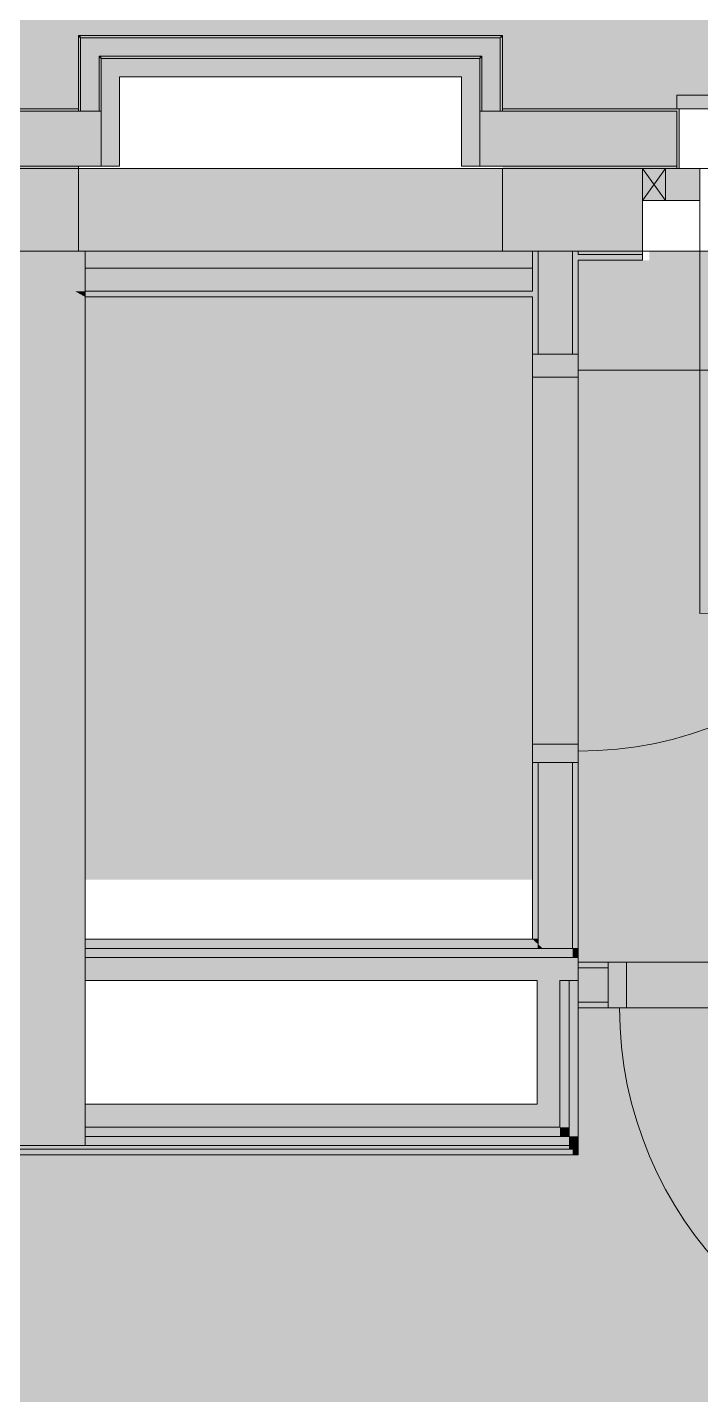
# Model space of a CAD drawing. Header units: metres. Extents: x -3.9 to 83, y -38 to 6.2.
# Drawn here: x 41.742 to 43.21, y -29.143 to -26.163 of the extents above; entities that cross this region are included whole.
import ezdxf

# ---------------------------------------------------------------- set-up
doc = ezdxf.new("R2010")
doc.units = ezdxf.units.M
doc.header["$MEASUREMENT"] = 0
doc.set_wipeout_variables(frame=1)
for name, pattern in [('Schnittlinie', [0.006, 0.003, -0.0015, 0, -0.0015]), ('Untersicht 1_1', [0.075, 0.025, -0.05]), ('Wipeout_Contour', [1, 0, -1])]:
    doc.linetypes.add(name, pattern=pattern)
for name, color, linetype in [('0._Erdgeschoß PP Icon_1_0', 7, 'Continuous'), ('0._Erdgeschoß PP Icon_1_110 Wand Aussen', 7, 'Continuous'), ('0._Erdgeschoß PP Icon_1_112 Wand Aussen - Schachtwände', 7, 'Continuous'), ('0._Erdgeschoß PP Icon_1_120 Wand Innen tragend', 7, 'Continuous'), ('0._Erdgeschoß PP Icon_1_130 Wand Innen', 7, 'Continuous'), ('0._Erdgeschoß PP Icon_1_135 Wand Vorsatzschale', 7, 'Continuous'), ('0._Erdgeschoß PP Icon_1_170 Schachtwände', 7, 'Continuous'), ('0._Erdgeschoß PP Icon_1_810 Raum', 7, 'Continuous')]:
    doc.layers.add(name, color=color, linetype=linetype)

msp = doc.modelspace()

# ---------------------------------------------------------------- wipeouts: each hides what was drawn before it
at = {"color": 254, "linetype": 'Wipeout_Contour', "lineweight": 0, "ltscale": 193.488375}
msp.add_wipeout([(28.2051, 3.5109), (28.2051, -37.8391), (52.5858, -37.8391), (52.5858, 3.5109)], dxfattribs=at).dxf.layer = '0._Erdgeschoß PP Icon_1_0'

# ---------------------------------------------------------------- next in the draw order: hatches: boundary and pattern name
at = {"layer": '0._Erdgeschoß PP Icon_1_110 Wand Aussen', "linetype": 'Continuous', "lineweight": 0, "true_color": 0x000000}
for points in [[(41.8534, -26.3404), (41.6884, -26.3404), (41.6884, -26.3454), (41.8534, -26.3454)], [(41.8534, -26.3454), (41.6884, -26.3454), (41.6884, -26.4654), (41.8534, -26.4654)], [(41.8584, -26.4654), (41.8584, -26.3454), (41.8534, -26.3454), (41.8534, -26.4654)], [(41.8984, -26.4654), (41.8984, -26.3454), (41.8584, -26.3454), (41.8584, -26.4654)], [(41.9034, -26.4654), (41.9034, -26.3454), (41.8984, -26.3454), (41.8984, -26.4654)], [(42.7284, -26.3454), (42.7284, -26.4654), (42.7334, -26.4654), (42.7334, -26.3454)], [(42.7334, -26.3454), (42.7334, -26.4654), (42.7734, -26.4654), (42.7734, -26.3454)], [(42.7734, -26.3454), (42.7734, -26.4654), (42.7784, -26.4654), (42.7784, -26.3454)], [(43.1584, -26.3404), (42.7784, -26.3404), (42.7784, -26.3454), (43.1584, -26.3454)], [(42.7784, -26.3454), (42.7784, -26.4654), (43.1584, -26.4654), (43.1584, -26.3454)], [(43.1634, -26.3404), (43.1584, -26.3404), (43.1584, -26.3454), (43.1584, -26.4704), (43.1634, -26.4704)], [(41.8534, -26.4654), (41.6884, -26.4654), (41.6884, -26.4704), (41.8534, -26.4704)], [(42.7784, -26.4704), (43.0834, -26.4704), (43.1584, -26.4704), (43.1584, -26.4654), (42.7784, -26.4654)], [(41.8534, -26.4704), (41.6884, -26.4704), (41.6884, -26.6504), (41.8534, -26.6504)], [(41.8534, -26.6504), (42.7784, -26.6504), (42.7784, -26.4704), (41.8534, -26.4704)], [(42.7784, -26.4704), (42.7784, -26.6504), (43.0834, -26.6504), (43.0834, -26.5404), (43.0834, -26.4704)], [(43.1334, -26.4704), (43.0834, -26.4704), (43.0834, -26.5404), (43.1334, -26.5404)]]:
    msp.add_hatch(color=18, dxfattribs=at).paths.add_polyline_path(points)
at = {"layer": '0._Erdgeschoß PP Icon_1_110 Wand Aussen', "linetype": 'Continuous', "lineweight": 0, "true_color": 0xffffff}
msp.add_hatch(color=7, dxfattribs=at).paths.add_polyline_path([(43.1334, -26.5404), (43.2084, -26.5404), (43.2084, -26.4704), (43.1334, -26.4704)])
at = {"layer": '0._Erdgeschoß PP Icon_1_112 Wand Aussen - Schachtwände', "linetype": 'Continuous', "lineweight": 0, "true_color": 0x000000}
for points in [[(41.8584, -26.1854), (41.8534, -26.1804), (41.8534, -26.1854)], [(41.8584, -26.1804), (41.8534, -26.1804), (41.8584, -26.1854)], [(41.8584, -26.3454), (41.8584, -26.1854), (41.8534, -26.1854), (41.8534, -26.3454)], [(41.8584, -26.1804), (41.8584, -26.1854), (42.7734, -26.1854), (42.7734, -26.1804)], [(41.8984, -26.2254), (41.8584, -26.1854), (41.8584, -26.2254)], [(41.8984, -26.1854), (41.8584, -26.1854), (41.8984, -26.2254)], [(41.8984, -26.1854), (41.8984, -26.2254), (42.7334, -26.2254), (42.7334, -26.1854)], [(42.7334, -26.2254), (42.7734, -26.2254), (42.7734, -26.1854)], [(42.7334, -26.1854), (42.7334, -26.2254), (42.7734, -26.1854)], [(42.7734, -26.1854), (42.7784, -26.1854), (42.7784, -26.1804)], [(42.7734, -26.1804), (42.7734, -26.1854), (42.7784, -26.1804)], [(42.7734, -26.1854), (42.7734, -26.3454), (42.7784, -26.3454), (42.7784, -26.1854)], [(41.8984, -26.3454), (41.8984, -26.2254), (41.8584, -26.2254), (41.8584, -26.3454)], [(41.9034, -26.2304), (41.8984, -26.2254), (41.8984, -26.2304)], [(41.9034, -26.2254), (41.8984, -26.2254), (41.9034, -26.2304)], [(41.9034, -26.2304), (42.7284, -26.2304), (42.7284, -26.2254), (41.9034, -26.2254)], [(42.7284, -26.2304), (42.7334, -26.2304), (42.7334, -26.2254)], [(42.7284, -26.2304), (42.7334, -26.2254), (42.7284, -26.2254)], [(42.7334, -26.2254), (42.7334, -26.3454), (42.7734, -26.3454), (42.7734, -26.2254)], [(41.9034, -26.3454), (41.9034, -26.2304), (41.8984, -26.2304), (41.8984, -26.3454)], [(41.9434, -26.2704), (41.9034, -26.2304), (41.9034, -26.2704)], [(41.9434, -26.2304), (41.9034, -26.2304), (41.9434, -26.2704)], [(41.9434, -26.2704), (42.6884, -26.2704), (42.6884, -26.2304), (41.9434, -26.2304)], [(42.6884, -26.2704), (42.7284, -26.2704), (42.7284, -26.2304)], [(42.6884, -26.2704), (42.7284, -26.2304), (42.6884, -26.2304)], [(42.7284, -26.2304), (42.7284, -26.3454), (42.7334, -26.3454), (42.7334, -26.2304)], [(41.9034, -26.2704), (41.9034, -26.4654), (41.9434, -26.4654), (41.9434, -26.2704)], [(42.6884, -26.2704), (42.6884, -26.4654), (42.7284, -26.4654), (42.7284, -26.2704)]]:
    msp.add_hatch(color=18, dxfattribs=at).paths.add_polyline_path(points)
at = {"layer": '0._Erdgeschoß PP Icon_1_120 Wand Innen tragend', "linetype": 'Continuous', "lineweight": 0, "true_color": 0x000000}
for points in [[(41.6884, -26.6504), (41.7559, -26.6879), (41.8684, -26.6879), (41.8684, -26.6504)], [(41.8684, -28.4204), (41.8684, -26.7504), (41.6884, -26.6504), (41.6884, -28.4204)], [(41.8684, -26.6879), (41.7559, -26.6879), (41.8459, -26.7379), (41.8684, -26.7379)], [(41.8459, -26.7379), (41.8684, -26.7504), (41.8684, -26.7379)], [(41.6884, -28.6004), (41.8684, -28.6004), (41.6884, -28.4204)], [(41.6884, -28.4204), (41.8684, -28.6004), (41.8684, -28.4204)]]:
    msp.add_hatch(color=18, dxfattribs=at).paths.add_polyline_path(points)
at = {"layer": '0._Erdgeschoß PP Icon_1_130 Wand Innen', "linetype": 'Continuous', "lineweight": 0, "true_color": 0x000000}
for points in [[(42.8559, -26.6504), (42.8434, -26.6504), (42.8434, -26.8754), (42.8559, -26.8754)], [(42.8559, -26.6504), (42.8559, -26.8754), (42.9309, -26.8754), (42.9309, -26.6504)], [(42.9309, -26.6504), (42.9309, -26.8754), (42.9434, -26.8754), (42.9434, -26.6504)], [(42.9434, -26.6704), (43.0834, -26.6704), (43.0834, -26.6579), (42.9434, -26.6579)], [(42.8434, -28.1504), (42.8559, -28.1504), (42.8559, -27.7654), (42.8434, -27.7654)], [(42.8559, -28.1616), (42.8656, -28.1704), (42.9309, -28.1704), (42.9309, -27.7654), (42.8559, -27.7654)], [(42.9434, -27.7654), (42.9309, -27.7654), (42.9309, -28.1704), (42.9434, -28.1704)], [(42.8559, -28.1704), (42.8656, -28.1704), (42.8559, -28.1616)], [(42.9434, -28.2004), (42.9434, -28.2129), (43.0084, -28.2129), (43.0084, -28.2004)], [(42.9434, -28.2129), (42.9434, -28.2879), (43.0084, -28.2879), (43.0084, -28.2129)], [(43.0084, -28.2879), (42.9434, -28.2879), (42.9434, -28.3004), (43.0084, -28.3004)], [(42.8534, -28.5104), (41.8684, -28.5104), (41.8684, -28.5604), (42.8534, -28.5604)], [(42.8534, -28.5104), (42.9034, -28.5604), (42.9034, -28.5104)], [(42.8534, -28.5604), (42.9034, -28.5604), (42.8534, -28.5104)], [(42.9034, -28.5604), (41.8684, -28.5604), (41.8684, -28.5804), (42.9034, -28.5804)], [(42.9234, -28.5804), (41.8684, -28.5804), (41.8684, -28.6004), (42.9234, -28.6004)], [(42.9034, -28.5604), (42.9234, -28.5804), (42.9234, -28.5604)], [(42.9034, -28.5804), (42.9234, -28.5804), (42.9034, -28.5604)], [(42.9234, -28.5804), (42.9434, -28.6004), (42.9434, -28.5804)], [(42.9234, -28.6004), (42.9434, -28.6004), (42.9234, -28.5804)], [(42.9309, -28.6079), (41.4234, -28.6079), (41.4234, -28.6204), (42.9309, -28.6204)], [(42.9434, -28.6079), (42.9434, -28.6004), (42.9309, -28.6004), (42.9309, -28.6079)], [(42.9309, -28.6079), (42.9434, -28.6204), (42.9434, -28.6079)], [(42.9309, -28.6204), (42.9434, -28.6204), (42.9309, -28.6079)]]:
    msp.add_hatch(color=18, dxfattribs=at).paths.add_polyline_path(points)
at = {"layer": '0._Erdgeschoß PP Icon_1_130 Wand Innen', "linetype": 'Continuous', "lineweight": 0, "true_color": 0xffffff}
for points in [[(43.0834, -26.6504), (42.9434, -26.6504), (42.9434, -26.6579), (43.0834, -26.6579)], [(42.9434, -26.8754), (42.8434, -26.8754), (42.8434, -26.9254), (42.9434, -26.9254)], [(42.8434, -27.7654), (42.9434, -27.7654), (42.9434, -27.7254), (42.8434, -27.7254)], [(43.0084, -28.2004), (43.0084, -28.3004), (43.0484, -28.3004), (43.0484, -28.2004)], [(42.9234, -28.6004), (41.4234, -28.6004), (41.4234, -28.6079), (42.9234, -28.6079)], [(42.9309, -28.6004), (42.9234, -28.6004), (42.9309, -28.6079)], [(42.9234, -28.6079), (42.9309, -28.6079), (42.9234, -28.6004)]]:
    msp.add_hatch(color=7, dxfattribs=at).paths.add_polyline_path(points)
at = {"layer": '0._Erdgeschoß PP Icon_1_130 Wand Innen', "linetype": 'Continuous', "lineweight": 13, "true_color": 0xf9f8f6}
for points in [[(42.9434, -26.8754), (42.8434, -26.8754), (42.8434, -27.7654), (42.9434, -27.7654)], [(43.8984, -28.3004), (43.8984, -28.2004), (43.0084, -28.2004), (43.0084, -28.3004)]]:
    msp.add_hatch(color=7, dxfattribs=at).paths.add_polyline_path(points)
at = {"layer": '0._Erdgeschoß PP Icon_1_135 Wand Vorsatzschale', "linetype": 'Continuous', "lineweight": 0, "true_color": 0x000000}
for points in [[(41.8684, -26.6879), (42.8434, -26.6879), (42.8434, -26.6504), (41.8684, -26.6504)], [(41.8684, -26.7379), (42.8434, -26.7379), (42.8434, -26.6879), (41.8684, -26.6879)], [(41.8684, -26.7504), (42.8434, -26.7504), (42.8434, -26.7379), (41.8684, -26.7379)]]:
    msp.add_hatch(color=18, dxfattribs=at).paths.add_polyline_path(points)
at = {"layer": '0._Erdgeschoß PP Icon_1_170 Schachtwände', "linetype": 'Continuous', "lineweight": 0, "true_color": 0x000000}
for points in [[(42.8559, -28.1616), (42.8434, -28.1504), (41.8684, -28.1504), (41.8684, -28.1704), (42.8559, -28.1704)], [(42.8434, -28.1504), (42.8559, -28.1616), (42.8559, -28.1504)], [(42.8656, -28.1704), (41.8684, -28.1704), (41.8684, -28.1904), (42.8878, -28.1904)], [(42.8878, -28.1904), (41.8684, -28.1904), (41.8684, -28.2404), (42.9434, -28.2404)], [(42.8656, -28.1704), (42.8878, -28.1904), (42.9309, -28.1904), (42.9309, -28.1704)], [(42.8878, -28.1904), (42.9309, -28.2291), (42.9309, -28.1904)], [(42.9309, -28.1704), (42.9309, -28.1904), (42.9434, -28.1904), (42.9434, -28.1704)], [(42.9309, -28.2291), (42.9434, -28.2404), (42.9434, -28.1904), (42.9309, -28.1904)], [(42.9034, -28.5104), (42.9034, -28.2404), (42.8534, -28.2404), (42.8534, -28.5104)], [(42.9234, -28.5604), (42.9234, -28.2404), (42.9034, -28.2404), (42.9034, -28.5604)], [(42.9434, -28.5804), (42.9434, -28.2404), (42.9234, -28.2404), (42.9234, -28.5804)]]:
    msp.add_hatch(color=18, dxfattribs=at).paths.add_polyline_path(points)
at = {"layer": '0._Erdgeschoß PP Icon_1_810 Raum', "linetype": 'Continuous', "lineweight": 0, "true_color": 0x191919}
msp.add_hatch(color=250, dxfattribs=at).paths.add_polyline_path([(44.1534, -26.3404), (44.1534, -25.1104), (43.8834, -25.1104), (43.8834, -23.6604), (42.6634, -23.6604), (42.6634, -25.0704), (42.1634, -25.0704), (42.1634, -24.9104), (39.1134, -24.9104), (39.1134, -25.0704), (38.6134, -25.0704), (38.6134, -23.6604), (37.2534, -23.6604), (37.2534, -23.8454), (37.2534, -26.3404), (39.6934, -26.3404), (39.8734, -26.3404), (39.8734, -26.4304), (41.4934, -26.4304), (41.4934, -26.3404), (41.6734, -26.3404), (41.8534, -26.3404), (41.8534, -26.1804), (42.7634, -26.1804), (42.7634, -26.3404)])
at = {"layer": '0._Erdgeschoß PP Icon_1_810 Raum', "linetype": 'Continuous', "lineweight": 13, "true_color": 0xf9f8f6}
for points in [[(42.9234, -26.8504), (42.9234, -28.2004), (46.6334, -28.2004), (46.6334, -28.0504), (46.8834, -28.0504), (46.8834, -26.6704), (44.4634, -26.6704), (44.2384, -26.6704), (44.2384, -26.6504), (43.0984, -26.6504), (43.0984, -26.6704), (42.9234, -26.6704)], [(42.8434, -28.0204), (42.8434, -26.7204), (41.8534, -26.7204), (41.8534, -28.0204)], [(41.4234, -28.6204), (41.4234, -33.2504), (44.0234, -33.2504), (44.0234, -32.3504), (44.0234, -28.3004), (42.9434, -28.3004), (42.9434, -28.6004), (42.9434, -28.6204)]]:
    msp.add_hatch(color=7, dxfattribs=at).paths.add_polyline_path(points)

# ---------------------------------------------------------------- next in the draw order: linework, layer by layer
at = {"layer": '0._Erdgeschoß PP Icon_1_110 Wand Aussen', "color": 7, "linetype": 'Continuous', "lineweight": 13, "ltscale": 1000}
for p, q in [((44.1584, -26.3104), (43.1584, -26.3104)), ((43.1584, -26.3104), (43.1584, -26.3404)), ((41.8534, -26.3454), (41.6884, -26.3454)), ((43.1584, -26.3454), (42.7784, -26.3454)), ((43.1584, -26.3404), (43.1634, -26.3404)), ((43.1584, -26.3404), (43.1634, -26.3404)), ((43.1584, -26.3454), (43.1584, -26.4704)), ((43.1634, -26.4704), (43.1634, -26.3404)), ((43.1634, -26.4704), (43.1634, -26.3404)), ((41.8534, -26.4654), (41.6884, -26.4654)), ((43.1584, -26.4654), (42.7784, -26.4654)), ((43.1584, -26.4704), (43.0834, -26.4704)), ((43.1334, -26.5404), (43.0834, -26.4704)), ((43.0834, -26.5404), (43.1334, -26.4704)), ((43.1584, -26.4704), (43.0834, -26.4704)), ((43.1584, -26.4704), (43.0834, -26.4704)), ((43.1584, -26.4704), (43.1634, -26.4704))]:
    msp.add_line(p, q, dxfattribs=at)
at = {"layer": '0._Erdgeschoß PP Icon_1_110 Wand Aussen', "color": 7, "linetype": 'Untersicht 1_1', "lineweight": 13, "ltscale": 1000}
for p, q in [((44.1534, -26.3404), (43.1634, -26.3404)), ((44.2334, -26.6504), (43.0834, -26.6504))]:
    msp.add_line(p, q, dxfattribs=at)
at = {"layer": '0._Erdgeschoß PP Icon_1_110 Wand Aussen', "color": 7, "linetype": 'Continuous', "lineweight": 18, "ltscale": 1000}
for p, q in [((41.8534, -26.4704), (41.6884, -26.4704)), ((43.0834, -26.4704), (42.7784, -26.4704)), ((43.0834, -26.4704), (43.0834, -26.5404)), ((43.0834, -26.4704), (43.0834, -26.5404)), ((43.0834, -26.4704), (43.0834, -26.5404)), ((44.1584, -26.4704), (43.1584, -26.4704)), ((43.0834, -26.5404), (43.0834, -26.6504)), ((43.0834, -26.5404), (43.0834, -26.6504))]:
    msp.add_line(p, q, dxfattribs=at)
at = {"layer": '0._Erdgeschoß PP Icon_1_110 Wand Aussen', "color": 8, "linetype": 'Continuous', "lineweight": 13, "ltscale": 1000}
for p, q in [((43.2084, -26.4704), (43.1334, -26.4704)), ((43.1334, -26.4704), (43.1334, -26.5404)), ((43.2084, -26.5404), (43.2084, -26.4704)), ((43.1334, -26.5404), (43.2084, -26.5404))]:
    msp.add_line(p, q, dxfattribs=at)
at = {"layer": '0._Erdgeschoß PP Icon_1_110 Wand Aussen', "color": 8, "linetype": 'Continuous', "lineweight": 0, "ltscale": 1000}
msp.add_line((43.2084, -26.5404), (43.2084, -27.4404), dxfattribs=at)
at = {"layer": '0._Erdgeschoß PP Icon_1_110 Wand Aussen', "color": 7, "linetype": 'Continuous', "lineweight": 13, "ltscale": 1000, "flags": 128}
for points in [[(41.8534, -26.3404), (41.6884, -26.3404)], [(41.8534, -26.3404), (41.8534, -26.3454)], [(43.1584, -26.3404), (42.7784, -26.3404)], [(42.7784, -26.3404), (42.7784, -26.3454)], [(41.8534, -26.4654), (41.8534, -26.6504)]]:
    msp.add_lwpolyline(points, dxfattribs=at)
at = {"layer": '0._Erdgeschoß PP Icon_1_110 Wand Aussen', "color": 7, "linetype": 'Continuous', "lineweight": 18, "ltscale": 1000, "flags": 128}
for points in [[(42.7784, -26.4704), (41.8534, -26.4704)], [(41.8534, -26.4704), (41.8534, -26.6504)], [(42.7784, -26.6504), (42.7784, -26.4704)], [(41.6884, -26.6504), (41.8534, -26.6504)], [(41.8534, -26.6504), (42.7784, -26.6504)], [(42.7784, -26.6504), (43.0834, -26.6504)]]:
    msp.add_lwpolyline(points, dxfattribs=at)
at = {"layer": '0._Erdgeschoß PP Icon_1_110 Wand Aussen', "color": 7, "linetype": 'Continuous', "lineweight": 13, "ltscale": 1000, "flags": 128}
msp.add_lwpolyline([(43.1334, -26.4704), (43.0834, -26.4704), (43.0834, -26.5404), (43.1334, -26.5404)], close=True, dxfattribs=at)
at = {"layer": '0._Erdgeschoß PP Icon_1_110 Wand Aussen', "color": 8, "linetype": 'Continuous', "lineweight": 0, "ltscale": 1000}
msp.add_arc((43.2084, -26.5404), 0.9, 270, 0, dxfattribs=at)
at = {"layer": '0._Erdgeschoß PP Icon_1_112 Wand Aussen - Schachtwände', "color": 7, "linetype": 'Continuous', "lineweight": 13, "ltscale": 1000}
for p, q in [((41.8584, -26.1854), (41.8584, -26.2254)), ((41.8984, -26.1854), (41.8584, -26.1854)), ((41.8584, -26.1854), (41.8584, -26.2254)), ((42.7334, -26.1854), (41.8984, -26.1854)), ((42.7734, -26.1854), (42.7334, -26.1854)), ((42.7734, -26.2254), (42.7734, -26.1854)), ((42.7734, -26.2254), (42.7734, -26.1854)), ((41.8584, -26.2254), (41.8584, -26.3454)), ((41.8984, -26.2254), (41.8984, -26.2304)), ((41.9034, -26.2254), (41.8984, -26.2254)), ((41.8984, -26.2254), (41.8984, -26.2304)), ((42.7284, -26.2254), (41.9034, -26.2254)), ((42.7334, -26.2254), (42.7284, -26.2254)), ((42.7334, -26.2304), (42.7334, -26.2254)), ((42.7334, -26.2304), (42.7334, -26.2254)), ((42.7734, -26.3454), (42.7734, -26.2254)), ((41.8984, -26.2304), (41.8984, -26.3454)), ((41.9034, -26.2304), (41.9034, -26.2704)), ((41.9434, -26.2304), (41.9034, -26.2304)), ((41.9034, -26.2304), (41.9034, -26.2704)), ((42.6884, -26.2304), (41.9434, -26.2304)), ((42.7284, -26.2304), (42.6884, -26.2304)), ((42.7284, -26.2704), (42.7284, -26.2304)), ((42.7284, -26.2704), (42.7284, -26.2304)), ((42.7334, -26.3454), (42.7334, -26.2304)), ((41.9034, -26.2704), (41.9034, -26.3454)), ((42.7284, -26.3454), (42.7284, -26.2704)), ((41.8584, -26.3454), (41.8534, -26.3454)), ((41.8584, -26.3454), (41.8534, -26.3454)), ((41.8984, -26.3454), (41.8584, -26.3454)), ((41.8984, -26.3454), (41.8584, -26.3454)), ((41.9034, -26.3454), (41.8984, -26.3454)), ((41.9034, -26.3454), (41.8984, -26.3454)), ((41.9034, -26.4654), (41.9034, -26.3454)), ((41.9034, -26.4654), (41.9034, -26.3454)), ((42.7334, -26.3454), (42.7284, -26.3454)), ((42.7284, -26.3454), (42.7284, -26.4654)), ((42.7334, -26.3454), (42.7284, -26.3454)), ((42.7284, -26.3454), (42.7284, -26.4654)), ((42.7734, -26.3454), (42.7334, -26.3454)), ((42.7734, -26.3454), (42.7334, -26.3454)), ((42.7784, -26.3454), (42.7734, -26.3454)), ((42.7784, -26.3454), (42.7734, -26.3454))]:
    msp.add_line(p, q, dxfattribs=at)
at = {"layer": '0._Erdgeschoß PP Icon_1_112 Wand Aussen - Schachtwände', "color": 7, "linetype": 'Continuous', "lineweight": 13, "ltscale": 1000, "flags": 128}
for points in [[(41.8534, -26.1804), (41.8534, -26.1854)], [(42.7784, -26.1804), (41.8534, -26.1804)], [(41.8534, -26.1854), (41.8534, -26.3454)], [(42.7784, -26.1804), (42.7784, -26.1854)], [(42.7784, -26.3454), (42.7784, -26.1854)], [(41.9434, -26.2704), (42.6884, -26.2704)], [(41.9434, -26.4654), (41.9434, -26.2704)], [(42.6884, -26.2704), (42.6884, -26.4654)], [(41.8534, -26.4654), (41.8584, -26.4654)], [(41.8584, -26.4654), (41.8984, -26.4654)], [(41.8984, -26.4654), (41.9034, -26.4654)], [(41.9034, -26.4654), (41.9434, -26.4654)], [(42.7284, -26.4654), (42.6884, -26.4654)], [(42.7334, -26.4654), (42.7284, -26.4654)], [(42.7734, -26.4654), (42.7334, -26.4654)], [(42.7784, -26.4654), (42.7734, -26.4654)]]:
    msp.add_lwpolyline(points, dxfattribs=at)
at = {"layer": '0._Erdgeschoß PP Icon_1_120 Wand Innen tragend', "color": 7, "linetype": 'Continuous', "lineweight": 18, "ltscale": 1000, "flags": 128}
for points in [[(41.8684, -28.6004), (41.8684, -26.7504)], [(41.8684, -28.6004), (41.6884, -28.6004)]]:
    msp.add_lwpolyline(points, dxfattribs=at)
at = {"layer": '0._Erdgeschoß PP Icon_1_130 Wand Innen', "color": 7, "linetype": 'Continuous', "lineweight": 18, "ltscale": 1000}
for p, q in [((42.8559, -26.6504), (42.8559, -26.8754)), ((42.9309, -26.8754), (42.9309, -26.6504)), ((43.0834, -26.6579), (42.9434, -26.6579)), ((42.8559, -26.8754), (42.8434, -26.8754)), ((42.8559, -26.8754), (42.8434, -26.8754)), ((42.8559, -26.8754), (42.8434, -26.8754)), ((42.9309, -26.8754), (42.8559, -26.8754)), ((42.9309, -26.8754), (42.8559, -26.8754)), ((42.9309, -26.8754), (42.8559, -26.8754)), ((42.9434, -26.8754), (42.9309, -26.8754)), ((42.9434, -26.8754), (42.9309, -26.8754)), ((42.9434, -26.8754), (42.9309, -26.8754)), ((42.8559, -27.7654), (42.8434, -27.7654)), ((42.8559, -27.7654), (42.8434, -27.7654)), ((42.8559, -27.7654), (42.8434, -27.7654)), ((42.8559, -27.7654), (42.8559, -28.1504)), ((42.9309, -27.7654), (42.8559, -27.7654)), ((42.9309, -27.7654), (42.8559, -27.7654)), ((42.9309, -27.7654), (42.8559, -27.7654)), ((42.9309, -28.1704), (42.9309, -27.7654)), ((42.9434, -27.7654), (42.9309, -27.7654)), ((42.9434, -27.7654), (42.9309, -27.7654)), ((42.9434, -27.7654), (42.9309, -27.7654)), ((42.8559, -28.1504), (42.8434, -28.1504)), ((42.8559, -28.1504), (42.8434, -28.1504)), ((42.8559, -28.1616), (42.8559, -28.1504)), ((42.8559, -28.1616), (42.8559, -28.1504)), ((42.9309, -28.1704), (42.8656, -28.1704)), ((42.9309, -28.1704), (42.8656, -28.1704)), ((42.9309, -28.1904), (42.8878, -28.1904)), ((42.9309, -28.1704), (42.9434, -28.1704)), ((42.9309, -28.1704), (42.9434, -28.1704)), ((42.9309, -28.1904), (42.9434, -28.1904)), ((43.0084, -28.2129), (42.9434, -28.2129)), ((43.0084, -28.2129), (43.0084, -28.2004)), ((43.0084, -28.2129), (43.0084, -28.2004)), ((43.0084, -28.2129), (43.0084, -28.2004)), ((43.0084, -28.2879), (43.0084, -28.2129)), ((43.0084, -28.2879), (43.0084, -28.2129)), ((43.0084, -28.2879), (43.0084, -28.2129)), ((42.9434, -28.2879), (43.0084, -28.2879)), ((43.0084, -28.3004), (43.0084, -28.2879)), ((43.0084, -28.3004), (43.0084, -28.2879)), ((43.0084, -28.3004), (43.0084, -28.2879)), ((41.8684, -28.5604), (42.8534, -28.5604)), ((41.8684, -28.5804), (42.9034, -28.5804)), ((42.8534, -28.5604), (42.9034, -28.5604)), ((42.9034, -28.5804), (42.9234, -28.5804)), ((42.9309, -28.6079), (41.4234, -28.6079)), ((42.9309, -28.6079), (42.9309, -28.6004)), ((42.9309, -28.6079), (42.9309, -28.6004))]:
    msp.add_line(p, q, dxfattribs=at)
at = {"layer": '0._Erdgeschoß PP Icon_1_130 Wand Innen', "color": 7, "linetype": 'Schnittlinie', "lineweight": 13, "ltscale": 1000}
for p, q in [((42.8434, -27.7654), (42.8434, -26.8754)), ((42.9434, -27.7654), (42.9434, -26.8754)), ((43.0084, -28.2004), (43.8984, -28.2004)), ((43.0084, -28.3004), (43.8984, -28.3004))]:
    msp.add_line(p, q, dxfattribs=at)
at = {"layer": '0._Erdgeschoß PP Icon_1_130 Wand Innen', "color": 8, "linetype": 'Continuous', "lineweight": 13, "ltscale": 1000}
for p, q in [((42.8434, -26.9254), (42.8434, -26.8754)), ((42.8434, -26.8754), (42.9434, -26.8754)), ((42.9434, -26.8754), (42.9434, -26.9254)), ((42.9434, -26.9254), (42.8434, -26.9254)), ((42.8434, -27.7654), (42.8434, -27.7254)), ((42.8434, -27.7254), (42.9434, -27.7254)), ((42.9434, -27.7254), (42.9434, -27.7654)), ((42.9434, -27.7654), (42.8434, -27.7654)), ((43.0084, -28.2004), (43.0484, -28.2004)), ((43.0084, -28.3004), (43.0084, -28.2004)), ((43.0484, -28.2004), (43.0484, -28.3004)), ((43.0484, -28.3004), (43.0084, -28.3004))]:
    msp.add_line(p, q, dxfattribs=at)
at = {"layer": '0._Erdgeschoß PP Icon_1_130 Wand Innen', "color": 8, "linetype": 'Continuous', "lineweight": 0, "ltscale": 1000}
msp.add_line((42.9434, -26.9104), (43.7734, -26.9104), dxfattribs=at)
at = {"layer": '0._Erdgeschoß PP Icon_1_130 Wand Innen', "color": 7, "linetype": 'Continuous', "lineweight": 18, "ltscale": 1000, "flags": 128}
for points in [[(42.8559, -26.6504), (42.8434, -26.6504)], [(42.8434, -26.6504), (42.8434, -26.7379)], [(42.9309, -26.6504), (42.8559, -26.6504)], [(42.9434, -26.6504), (42.9309, -26.6504)], [(42.9434, -26.6579), (42.9434, -26.6504)], [(43.0834, -26.6504), (42.9434, -26.6504)], [(42.9434, -26.6504), (42.9434, -26.6579)], [(42.9434, -26.8754), (42.9434, -26.6704)], [(42.9434, -26.6704), (43.0834, -26.6704)], [(43.0834, -26.6704), (43.0834, -26.6504)], [(42.8434, -26.7504), (42.8434, -26.8754)], [(42.8434, -27.7654), (42.8434, -28.1504)], [(42.9434, -28.1704), (42.9434, -27.7654)], [(42.9434, -28.1904), (42.9434, -28.1704)], [(42.9434, -28.2404), (42.9434, -28.1904)], [(43.0084, -28.2004), (42.9434, -28.2004)], [(42.9434, -28.2004), (42.9434, -28.3004)], [(42.9434, -28.3004), (43.0084, -28.3004)], [(42.8534, -28.5104), (41.8684, -28.5104)], [(41.8684, -28.5604), (41.8684, -28.5104)], [(41.8684, -28.5804), (41.8684, -28.5604)], [(41.8684, -28.6004), (41.8684, -28.5804)], [(42.9234, -28.6004), (41.4234, -28.6004)], [(41.8684, -28.6004), (42.9434, -28.6004)], [(42.9309, -28.6004), (42.9234, -28.6004)], [(42.9434, -28.6004), (42.9309, -28.6004)], [(42.9434, -28.6079), (42.9434, -28.6004)], [(42.9434, -28.6204), (42.9434, -28.6079)], [(41.4234, -28.6204), (42.9434, -28.6204)]]:
    msp.add_lwpolyline(points, dxfattribs=at)
at = {"layer": '0._Erdgeschoß PP Icon_1_130 Wand Innen', "color": 8, "linetype": 'Continuous', "lineweight": 0, "ltscale": 1000}
for centre, start, end in [((42.9434, -26.9104), 270, 0), ((43.8634, -28.3004), 180, 270)]:
    msp.add_arc(centre, 0.83, start, end, dxfattribs=at)
at = {"layer": '0._Erdgeschoß PP Icon_1_135 Wand Vorsatzschale', "color": 7, "linetype": 'Continuous', "lineweight": 18, "ltscale": 1000}
for p, q in [((41.8684, -26.6879), (41.8684, -26.6504)), ((41.8684, -26.6879), (41.8684, -26.6504)), ((41.8684, -26.7379), (41.8684, -26.6879)), ((41.8684, -26.7379), (41.8684, -26.6879)), ((42.8434, -26.6879), (41.8684, -26.6879)), ((41.8684, -26.7379), (41.8684, -26.7504)), ((41.8684, -26.7379), (41.8684, -26.7504)), ((41.8684, -26.7379), (42.8434, -26.7379))]:
    msp.add_line(p, q, dxfattribs=at)
at = {"layer": '0._Erdgeschoß PP Icon_1_135 Wand Vorsatzschale', "color": 7, "linetype": 'Continuous', "lineweight": 18, "ltscale": 1000, "flags": 128}
for points in [[(41.6884, -26.6504), (41.8684, -26.6504)], [(42.8434, -26.6504), (41.8684, -26.6504)], [(42.8434, -26.6879), (42.8434, -26.6504)], [(42.8434, -26.7379), (42.8434, -26.6879)], [(41.8684, -26.7504), (42.8434, -26.7504)]]:
    msp.add_lwpolyline(points, dxfattribs=at)
at = {"layer": '0._Erdgeschoß PP Icon_1_170 Schachtwände', "color": 7, "linetype": 'Continuous', "lineweight": 18, "ltscale": 1000}
for p, q in [((42.8559, -28.1704), (42.8559, -28.1616)), ((42.8559, -28.1704), (42.8559, -28.1616)), ((42.8559, -28.1704), (41.8684, -28.1704)), ((42.8878, -28.1904), (41.8684, -28.1904)), ((42.8559, -28.1704), (42.8656, -28.1704)), ((42.8559, -28.1704), (42.8656, -28.1704)), ((42.9034, -28.5104), (42.9034, -28.2404)), ((42.9234, -28.5604), (42.9234, -28.2404)), ((42.9034, -28.5604), (42.9034, -28.5104)), ((42.9034, -28.5604), (42.9034, -28.5104)), ((42.9234, -28.5804), (42.9234, -28.5604))]:
    msp.add_line(p, q, dxfattribs=at)
at = {"layer": '0._Erdgeschoß PP Icon_1_170 Schachtwände', "color": 7, "linetype": 'Continuous', "lineweight": 18, "ltscale": 1000, "flags": 128}
for points in [[(42.8434, -28.1504), (41.8684, -28.1504)], [(41.8684, -28.1504), (41.8684, -28.1704)], [(41.8684, -28.1704), (41.8684, -28.1904)], [(41.8684, -28.1904), (41.8684, -28.2404)], [(41.8684, -28.2404), (42.8534, -28.2404)], [(42.8534, -28.2404), (42.8534, -28.5104)], [(42.9034, -28.2404), (42.9434, -28.2404)], [(42.9234, -28.2404), (42.9034, -28.2404)], [(42.9434, -28.2404), (42.9234, -28.2404)], [(42.9434, -28.5804), (42.9434, -28.2404)], [(42.9434, -28.6004), (42.9434, -28.5804)]]:
    msp.add_lwpolyline(points, dxfattribs=at)

doc.saveas('drawing.dxf')
